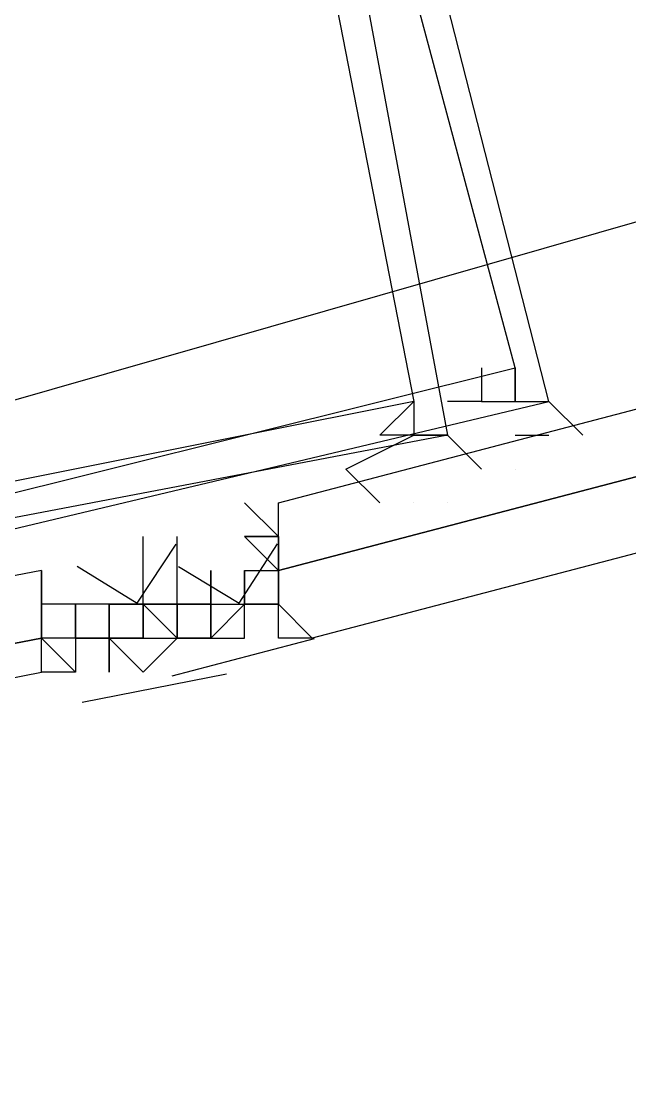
# Model space of a CAD drawing. Header units: feet. Extents: x -84 to 198, y -22 to 181.
# Drawn here: x 84.0053 to 84.2452, y 17.9244 to 18.3411 of the extents above; entities that cross this region are included whole.
import ezdxf

# ---------------------------------------------------------------- set-up
doc = ezdxf.new("R2010")
doc.units = ezdxf.units.FT
doc.layers.add('A-LINEA', color=7, linetype='CONTINUOUS')

msp = doc.modelspace()

# ---------------------------------------------------------------- linework, layer by layer
at = {"layer": 'A-LINEA'}
for p, q in [((83.1192, 17.9387), (93.6963, 20.9676)), ((83.1192, 17.9387), (93.6963, 20.9676)), ((84.0933, 18.1511), (84.0933, 18.1511)), ((84.0933, 18.1511), (84.0933, 18.1511)), ((84.16, 18.1511), (84.16, 18.1511)), ((84.16, 18.1511), (84.16, 18.1511)), ((84.0933, 18.1378), (84.0933, 18.1378)), ((84.0933, 18.1378), (84.1067, 18.1244)), ((84.0933, 18.1378), (84.0933, 18.1378)), ((84.0933, 18.1378), (84.1067, 18.1378)), ((84.0933, 18.1378), (84.0933, 18.1378)), ((84.0933, 18.1378), (84.0933, 18.1378)), ((84.1067, 18.1378), (84.0933, 18.1378)), ((84.0933, 18.1378), (84.0933, 18.1378)), ((84.1067, 18.1378), (84.0933, 18.1378)), ((84.0933, 18.1378), (84.0933, 18.1378)), ((84.0933, 18.1378), (84.1067, 18.1244)), ((84.0933, 18.1378), (84.0933, 18.1378)), ((84.0933, 18.1378), (84.1067, 18.1378)), ((84.0933, 18.1378), (84.0933, 18.1378)), ((84.0933, 18.1378), (84.0933, 18.1378)), ((84.1067, 18.1378), (84.0933, 18.1378)), ((84.0933, 18.1378), (84.0933, 18.1378)), ((84.1067, 18.1378), (84.0933, 18.1378)), ((84.1067, 18.1378), (84.1067, 18.1378)), ((84.1067, 18.1378), (84.1067, 18.1378)), ((84.1067, 18.1378), (84.1067, 18.1378)), ((84.1067, 18.1378), (84.1067, 18.1378)), ((84.1067, 18.1244), (84.1067, 18.1378)), ((84.1067, 18.1244), (84.1067, 18.1378)), ((84.1067, 18.1378), (84.1067, 18.1378)), ((84.1067, 18.1378), (84.1067, 18.1378)), ((84.1067, 18.1378), (84.1067, 18.1378)), ((84.1067, 18.1378), (84.1067, 18.1378)), ((84.1067, 18.1244), (84.1067, 18.1378)), ((84.1067, 18.1244), (84.1067, 18.1378)), ((84.0133, 18.1244), (84.0133, 18.1244)), ((84.0133, 18.1244), (84.0133, 18.1244)), ((84.0133, 18.1244), (84.0133, 18.1244)), ((84.0133, 18.1244), (84.0133, 18.1244)), ((84.0133, 18.1244), (84.0133, 18.1244)), ((84.0133, 18.1244), (84.0133, 18.1244)), ((84.0133, 18.1244), (84.0133, 18.1244)), ((84.0133, 18.1244), (84.0133, 18.1244)), ((84.0133, 18.1244), (84.0133, 18.1244)), ((84.0133, 18.1244), (84.0133, 18.1244)), ((84.0133, 18.1244), (84.0133, 18.1244)), ((84.0133, 18.1244), (84.0133, 18.1244)), ((84.0533, 18.1244), (84.0533, 18.1244)), ((84.0533, 18.1244), (84.0533, 18.1244)), ((84.0533, 18.1244), (84.0533, 18.1244)), ((84.0533, 18.1244), (84.0533, 18.1244)), ((84.0533, 18.1244), (84.0533, 18.1244)), ((84.0533, 18.1244), (84.0533, 18.1244)), ((84.0533, 18.1244), (84.0533, 18.1244)), ((84.0533, 18.1244), (84.0533, 18.1244)), ((84.0533, 18.1244), (84.0533, 18.1244)), ((84.0533, 18.1244), (84.0533, 18.1244)), ((84.0533, 18.1244), (84.0533, 18.1244)), ((84.0533, 18.1244), (84.0533, 18.1244)), ((84.0533, 18.1244), (84.0533, 18.1244)), ((84.0533, 18.1244), (84.0533, 18.1244)), ((84.0533, 18.1244), (84.0533, 18.1244)), ((84.0533, 18.1244), (84.0533, 18.1244)), ((84.0533, 18.1244), (84.0533, 18.1244)), ((84.0533, 18.1244), (84.0533, 18.1244)), ((84.0533, 18.1244), (84.0533, 18.1244)), ((84.0533, 18.1244), (84.0533, 18.1244)), ((84.0533, 18.1244), (84.0533, 18.1244)), ((84.0533, 18.1244), (84.0533, 18.1244)), ((84.0533, 18.1244), (84.0533, 18.1244)), ((84.0533, 18.1244), (84.0533, 18.1244)), ((84.0533, 18.1244), (84.0533, 18.1244)), ((84.0533, 18.1244), (84.0533, 18.1244)), ((84.0533, 18.1244), (84.0533, 18.1244)), ((84.0533, 18.1244), (84.0533, 18.1244)), ((84.0533, 18.1244), (84.0533, 18.1244)), ((84.0533, 18.1244), (84.0533, 18.1244)), ((84.0533, 18.1244), (84.0533, 18.1244)), ((84.0533, 18.1244), (84.0533, 18.1244)), ((84.0533, 18.1244), (84.0533, 18.1244)), ((84.0533, 18.1244), (84.0533, 18.1244)), ((84.0533, 18.1244), (84.0533, 18.1244)), ((84.0533, 18.1244), (84.0533, 18.1244)), ((84.0533, 18.1244), (84.0533, 18.1244)), ((84.0533, 18.1244), (84.0533, 18.1244)), ((84.0533, 18.1244), (84.0533, 18.1244)), ((84.0533, 18.1244), (84.0533, 18.1244)), ((84.0667, 18.1244), (84.0667, 18.1244)), ((84.0667, 18.1244), (84.0667, 18.1244)), ((84.0667, 18.1244), (84.0667, 18.1244)), ((84.0667, 18.1244), (84.0667, 18.1244)), ((84.0667, 18.1244), (84.0667, 18.1244)), ((84.0667, 18.1244), (84.0667, 18.1244)), ((84.0667, 18.1244), (84.0667, 18.1244)), ((84.0667, 18.1244), (84.0667, 18.1244)), ((84.0667, 18.1244), (84.0667, 18.1244)), ((84.0667, 18.1244), (84.0667, 18.1244)), ((84.0667, 18.1244), (84.0667, 18.1244)), ((84.0667, 18.1244), (84.0667, 18.1244)), ((84.0667, 18.1244), (84.0667, 18.1244)), ((84.0667, 18.1244), (84.0667, 18.1244)), ((84.0667, 18.1244), (84.0667, 18.1244)), ((84.0667, 18.1244), (84.0667, 18.1244)), ((84.0667, 18.1244), (84.0667, 18.1244)), ((84.0667, 18.1244), (84.0667, 18.1244)), ((84.0667, 18.1244), (84.0667, 18.1244)), ((84.0667, 18.1244), (84.0667, 18.1244)), ((84.0667, 18.1111), (84.0667, 18.1244)), ((84.0667, 18.1111), (84.0667, 18.1244)), ((84.0667, 18.1244), (84.0667, 18.1244)), ((84.0667, 18.1244), (84.0667, 18.1244)), ((84.0667, 18.1244), (84.0667, 18.1244)), ((84.0667, 18.1244), (84.0667, 18.1244)), ((84.0667, 18.1244), (84.0667, 18.1244)), ((84.0667, 18.1244), (84.0667, 18.1244)), ((84.0667, 18.1244), (84.0667, 18.1244)), ((84.0667, 18.1244), (84.0667, 18.1244)), ((84.0667, 18.1244), (84.0667, 18.1244)), ((84.0667, 18.1244), (84.0667, 18.1244)), ((84.0667, 18.1244), (84.0667, 18.1244)), ((84.0667, 18.1244), (84.0667, 18.1244)), ((84.0667, 18.1244), (84.0667, 18.1244)), ((84.0667, 18.1244), (84.0667, 18.1244)), ((84.0667, 18.1244), (84.0667, 18.1244)), ((84.0667, 18.1244), (84.0667, 18.1244)), ((84.0667, 18.1244), (84.0667, 18.1244)), ((84.0667, 18.1244), (84.0667, 18.1244)), ((84.0667, 18.1244), (84.0667, 18.1244)), ((84.0667, 18.1244), (84.0667, 18.1244)), ((84.0667, 18.1111), (84.0667, 18.1244)), ((84.0667, 18.1111), (84.0667, 18.1244)), ((84.08, 18.1111), (84.08, 18.1244)), ((84.08, 18.1244), (84.08, 18.1111)), ((84.08, 18.1244), (84.08, 18.1244)), ((84.08, 18.1244), (84.08, 18.1244)), ((84.08, 18.1111), (84.08, 18.1244)), ((84.08, 18.1111), (84.08, 18.1244)), ((84.08, 18.1244), (84.08, 18.1244)), ((84.08, 18.1111), (84.08, 18.1244)), ((84.08, 18.1111), (84.08, 18.1244)), ((84.08, 18.1244), (84.08, 18.1111)), ((84.08, 18.1111), (84.08, 18.1244)), ((84.08, 18.1244), (84.08, 18.1111)), ((84.08, 18.1244), (84.08, 18.1244)), ((84.08, 18.1244), (84.08, 18.1244)), ((84.08, 18.1111), (84.08, 18.1244)), ((84.08, 18.1111), (84.08, 18.1244)), ((84.08, 18.1244), (84.08, 18.1244)), ((84.08, 18.1111), (84.08, 18.1244)), ((84.08, 18.1111), (84.08, 18.1244)), ((84.08, 18.1244), (84.08, 18.1111)), ((84.0933, 18.1244), (84.1067, 18.1244)), ((84.0933, 18.1244), (84.0933, 18.1244)), ((84.0933, 18.1244), (84.0933, 18.1244)), ((84.0933, 18.1244), (84.0933, 18.1244)), ((84.0933, 18.1244), (84.0933, 18.1244)), ((84.0933, 18.1244), (84.0933, 18.1244)), ((84.0933, 18.1244), (84.0933, 18.1244)), ((84.0933, 18.1244), (84.0933, 18.1244)), ((84.0933, 18.1244), (84.0933, 18.1244)), ((84.0933, 18.1111), (84.0933, 18.1244)), ((84.0933, 18.1244), (84.0933, 18.1244)), ((84.0933, 18.1244), (84.0933, 18.1244)), ((84.0933, 18.1244), (84.0933, 18.1244)), ((84.0933, 18.1244), (84.0933, 18.1244)), ((84.0933, 18.1244), (84.0933, 18.1244)), ((84.0933, 18.1244), (84.0933, 18.1244)), ((84.0933, 18.1111), (84.0933, 18.1244)), ((84.0933, 18.1244), (84.0933, 18.1244)), ((84.0933, 18.1244), (84.0933, 18.1244)), ((84.0933, 18.1244), (84.0933, 18.1244)), ((84.0933, 18.1244), (84.0933, 18.1244)), ((84.0933, 18.1244), (84.0933, 18.1111)), ((84.0933, 18.1244), (84.0933, 18.1244)), ((84.0933, 18.1244), (84.0933, 18.1244)), ((84.0933, 18.1244), (84.1067, 18.1244)), ((84.0933, 18.1244), (84.0933, 18.1244)), ((84.0933, 18.1244), (84.0933, 18.1244)), ((84.0933, 18.1244), (84.0933, 18.1244)), ((84.0933, 18.1244), (84.0933, 18.1244)), ((84.0933, 18.1244), (84.0933, 18.1244)), ((84.0933, 18.1244), (84.0933, 18.1244)), ((84.0933, 18.1244), (84.0933, 18.1244)), ((84.0933, 18.1244), (84.0933, 18.1244)), ((84.0933, 18.1111), (84.0933, 18.1244)), ((84.0933, 18.1244), (84.0933, 18.1244)), ((84.0933, 18.1244), (84.0933, 18.1244)), ((84.0933, 18.1244), (84.0933, 18.1244)), ((84.0933, 18.1244), (84.0933, 18.1244)), ((84.0933, 18.1244), (84.0933, 18.1244)), ((84.0933, 18.1244), (84.0933, 18.1244)), ((84.0933, 18.1111), (84.0933, 18.1244)), ((84.0933, 18.1244), (84.0933, 18.1244)), ((84.0933, 18.1244), (84.0933, 18.1244)), ((84.0933, 18.1244), (84.0933, 18.1244)), ((84.0933, 18.1244), (84.0933, 18.1244)), ((84.0933, 18.1244), (84.0933, 18.1111)), ((84.0933, 18.1244), (84.0933, 18.1244)), ((84.0933, 18.1244), (84.0933, 18.1244)), ((84.1067, 18.1244), (84.1067, 18.1244)), ((84.1067, 18.1244), (84.1067, 18.1244)), ((84.1067, 18.1244), (84.1067, 18.1244)), ((84.1067, 18.1244), (84.1067, 18.1111)), ((84.1067, 18.1244), (84.1067, 18.1244)), ((84.1067, 18.1244), (84.1067, 18.1244)), ((84.1067, 18.1244), (84.1067, 18.1244)), ((84.1067, 18.1244), (84.1067, 18.1244)), ((84.1067, 18.1244), (84.1067, 18.1244)), ((84.1067, 18.1244), (84.1067, 18.1244)), ((84.1067, 18.1244), (84.1067, 18.1111)), ((84.1067, 18.1244), (84.1067, 18.1244)), ((84.1067, 18.1244), (84.1067, 18.1244)), ((84.1067, 18.1244), (84.1067, 18.1244)), ((84.0133, 18.1111), (84.0133, 18.1111)), ((84.0133, 18.1111), (84.0133, 18.1111)), ((84.0133, 18.1111), (84.0133, 18.1111)), ((84.0133, 18.1111), (84.0133, 18.1111)), ((84.0133, 18.1111), (84.0133, 18.1111)), ((84.0267, 18.1111), (84.0133, 18.1111)), ((84.0133, 18.1111), (84.0133, 18.1111)), ((84.0267, 18.1111), (84.0133, 18.1111)), ((84.0133, 18.1111), (84.0133, 18.1111)), ((84.0133, 18.1111), (84.0133, 18.1111)), ((84.0133, 18.0978), (84.0133, 18.1111)), ((84.0133, 18.1111), (84.0133, 18.1111)), ((84.0133, 18.1111), (84.0133, 18.1111)), ((84.0133, 18.1111), (84.0133, 18.1111)), ((84.0133, 18.1111), (84.0133, 18.1111)), ((84.0133, 18.1111), (84.0133, 18.1111)), ((84.0267, 18.1111), (84.0133, 18.1111)), ((84.0133, 18.1111), (84.0133, 18.1111)), ((84.0267, 18.1111), (84.0133, 18.1111)), ((84.0133, 18.1111), (84.0133, 18.1111)), ((84.0133, 18.1111), (84.0133, 18.1111)), ((84.0133, 18.0978), (84.0133, 18.1111)), ((84.0267, 18.1111), (84.0267, 18.1111)), ((84.0267, 18.1111), (84.0267, 18.1111)), ((84.0267, 18.1111), (84.0267, 18.1111)), ((84.04, 18.1111), (84.0267, 18.1111)), ((84.0267, 18.1111), (84.0267, 18.1111)), ((84.0267, 18.1111), (84.0267, 18.1111)), ((84.0267, 18.1111), (84.0267, 18.1111)), ((84.0267, 18.1111), (84.0267, 18.1111)), ((84.0267, 18.1111), (84.0267, 18.1111)), ((84.0267, 18.1111), (84.0267, 18.1111)), ((84.0267, 18.1111), (84.0267, 18.1111)), ((84.0267, 18.1111), (84.0267, 18.1111)), ((84.0267, 18.1111), (84.0267, 18.1111)), ((84.0267, 18.0978), (84.0267, 18.1111)), ((84.0267, 18.0978), (84.0267, 18.1111)), ((84.0267, 18.1111), (84.0267, 18.1111)), ((84.0267, 18.1111), (84.0267, 18.1111)), ((84.0267, 18.1111), (84.0267, 18.0978)), ((84.0267, 18.1111), (84.0267, 18.1111)), ((84.0267, 18.1111), (84.0267, 18.1111)), ((84.0267, 18.1111), (84.0267, 18.1111)), ((84.0267, 18.1111), (84.0267, 18.1111)), ((84.04, 18.1111), (84.0267, 18.1111)), ((84.0267, 18.1111), (84.0267, 18.1111)), ((84.0267, 18.1111), (84.0267, 18.1111)), ((84.0267, 18.1111), (84.0267, 18.1111)), ((84.0267, 18.1111), (84.0267, 18.1111)), ((84.0267, 18.1111), (84.0267, 18.1111)), ((84.0267, 18.1111), (84.0267, 18.1111)), ((84.0267, 18.1111), (84.0267, 18.1111)), ((84.0267, 18.1111), (84.0267, 18.1111)), ((84.0267, 18.1111), (84.0267, 18.1111)), ((84.0267, 18.0978), (84.0267, 18.1111)), ((84.0267, 18.0978), (84.0267, 18.1111)), ((84.0267, 18.1111), (84.0267, 18.1111)), ((84.0267, 18.1111), (84.0267, 18.1111)), ((84.0267, 18.1111), (84.0267, 18.0978)), ((84.0267, 18.1111), (84.0267, 18.1111)), ((84.04, 18.1111), (84.04, 18.1111)), ((84.0533, 18.1111), (84.04, 18.1111)), ((84.04, 18.1111), (84.04, 18.1111)), ((84.04, 18.1111), (84.04, 18.1111)), ((84.04, 18.0978), (84.04, 18.1111)), ((84.04, 18.1111), (84.04, 18.1111)), ((84.04, 18.1111), (84.04, 18.1111)), ((84.04, 18.1111), (84.04, 18.1111)), ((84.04, 18.1111), (84.04, 18.0978)), ((84.04, 18.1111), (84.04, 18.1111)), ((84.04, 18.1111), (84.04, 18.1111)), ((84.04, 18.1111), (84.04, 18.1111)), ((84.04, 18.1111), (84.0533, 18.1111)), ((84.04, 18.1111), (84.04, 18.1111)), ((84.04, 18.1111), (84.0533, 18.1111)), ((84.04, 18.1111), (84.04, 18.1111)), ((84.0533, 18.1111), (84.04, 18.1111)), ((84.04, 18.1111), (84.04, 18.1111)), ((84.04, 18.1111), (84.04, 18.1111)), ((84.04, 18.0978), (84.04, 18.1111)), ((84.04, 18.1111), (84.04, 18.1111)), ((84.04, 18.1111), (84.04, 18.1111)), ((84.04, 18.1111), (84.04, 18.1111)), ((84.04, 18.1111), (84.04, 18.0978)), ((84.04, 18.1111), (84.04, 18.1111)), ((84.04, 18.1111), (84.04, 18.1111)), ((84.04, 18.1111), (84.04, 18.1111)), ((84.04, 18.1111), (84.0533, 18.1111)), ((84.04, 18.1111), (84.04, 18.1111)), ((84.04, 18.1111), (84.0533, 18.1111)), ((84.0533, 18.1111), (84.0533, 18.1111)), ((84.0533, 18.1111), (84.0533, 18.1111)), ((84.0533, 18.1111), (84.0533, 18.1111)), ((84.0533, 18.1111), (84.0533, 18.1111)), ((84.0533, 18.1111), (84.0533, 18.1111)), ((84.0533, 18.1111), (84.0533, 18.0978)), ((84.0533, 18.1111), (84.0533, 18.1111)), ((84.0533, 18.1111), (84.0533, 18.1111)), ((84.0533, 18.1111), (84.0533, 18.1111)), ((84.0533, 18.1111), (84.0533, 18.1111)), ((84.0533, 18.1111), (84.0533, 18.1111)), ((84.0533, 18.1111), (84.0533, 18.1111)), ((84.0533, 18.1111), (84.0533, 18.1111)), ((84.0533, 18.1111), (84.0533, 18.1111)), ((84.0533, 18.1111), (84.0533, 18.1111)), ((84.0533, 18.1111), (84.0533, 18.1111)), ((84.0533, 18.1111), (84.0533, 18.1111)), ((84.0533, 18.1111), (84.0533, 18.1111)), ((84.0533, 18.1111), (84.0533, 18.1111)), ((84.0533, 18.1111), (84.0533, 18.1111)), ((84.0533, 18.1111), (84.0533, 18.1111)), ((84.0533, 18.1111), (84.0533, 18.1111)), ((84.0533, 18.1111), (84.0533, 18.1111)), ((84.0533, 18.1111), (84.0533, 18.1111)), ((84.0533, 18.1111), (84.0533, 18.1111)), ((84.0533, 18.1111), (84.0667, 18.1111)), ((84.0533, 18.1111), (84.0533, 18.1111)), ((84.0533, 18.1111), (84.0533, 18.1111)), ((84.0533, 18.1111), (84.0533, 18.1111)), ((84.0533, 18.1111), (84.0533, 18.1111)), ((84.0533, 18.1111), (84.0533, 18.1111)), ((84.0533, 18.1111), (84.0533, 18.1111)), ((84.0533, 18.1111), (84.0533, 18.1111)), ((84.0533, 18.0978), (84.0533, 18.1111)), ((84.0533, 18.0978), (84.0533, 18.1111)), ((84.0533, 18.1111), (84.0533, 18.1111)), ((84.0533, 18.1111), (84.0533, 18.1111)), ((84.0667, 18.1111), (84.0533, 18.1111)), ((84.0667, 18.1111), (84.0533, 18.1111)), ((84.0667, 18.1111), (84.0533, 18.1111)), ((84.0533, 18.1111), (84.0533, 18.1111)), ((84.0533, 18.1111), (84.0533, 18.1111)), ((84.0533, 18.1111), (84.0533, 18.1111)), ((84.0533, 18.1111), (84.0533, 18.1111)), ((84.0533, 18.1111), (84.0533, 18.1111)), ((84.0533, 18.1111), (84.0533, 18.0978)), ((84.0533, 18.1111), (84.0533, 18.1111)), ((84.0533, 18.1111), (84.0533, 18.1111)), ((84.0533, 18.1111), (84.0533, 18.1111)), ((84.0533, 18.1111), (84.0533, 18.1111)), ((84.0533, 18.1111), (84.0533, 18.1111)), ((84.0533, 18.1111), (84.0533, 18.1111)), ((84.0533, 18.1111), (84.0533, 18.1111)), ((84.0533, 18.1111), (84.0533, 18.1111)), ((84.0533, 18.1111), (84.0533, 18.1111)), ((84.0533, 18.1111), (84.0533, 18.1111)), ((84.0533, 18.1111), (84.0533, 18.1111)), ((84.0533, 18.1111), (84.0533, 18.1111)), ((84.0533, 18.1111), (84.0533, 18.1111)), ((84.0533, 18.1111), (84.0533, 18.1111)), ((84.0533, 18.1111), (84.0533, 18.1111)), ((84.0533, 18.1111), (84.0533, 18.1111)), ((84.0533, 18.1111), (84.0533, 18.1111)), ((84.0533, 18.1111), (84.0533, 18.1111)), ((84.0533, 18.1111), (84.0533, 18.1111)), ((84.0533, 18.1111), (84.0667, 18.1111)), ((84.0533, 18.1111), (84.0533, 18.1111)), ((84.0533, 18.1111), (84.0533, 18.1111)), ((84.0533, 18.1111), (84.0533, 18.1111)), ((84.0533, 18.1111), (84.0533, 18.1111)), ((84.0533, 18.1111), (84.0533, 18.1111)), ((84.0533, 18.1111), (84.0533, 18.1111)), ((84.0533, 18.1111), (84.0533, 18.1111)), ((84.0533, 18.0978), (84.0533, 18.1111)), ((84.0533, 18.0978), (84.0533, 18.1111)), ((84.0533, 18.1111), (84.0533, 18.1111)), ((84.0533, 18.1111), (84.0533, 18.1111)), ((84.0667, 18.1111), (84.0533, 18.1111)), ((84.0667, 18.1111), (84.0533, 18.1111)), ((84.0667, 18.1111), (84.0533, 18.1111)), ((84.0667, 18.1111), (84.0667, 18.1111)), ((84.0667, 18.1111), (84.0667, 18.1111)), ((84.0667, 18.1111), (84.0667, 18.1111)), ((84.0667, 18.1111), (84.0667, 18.1111)), ((84.0667, 18.1111), (84.0667, 18.1111)), ((84.0667, 18.1111), (84.0667, 18.1111)), ((84.0667, 18.1111), (84.0667, 18.1111)), ((84.0667, 18.1111), (84.0667, 18.1111)), ((84.0667, 18.1111), (84.0667, 18.1111)), ((84.0667, 18.1111), (84.0667, 18.1111)), ((84.0667, 18.1111), (84.0667, 18.1111)), ((84.0667, 18.1111), (84.0667, 18.1111)), ((84.0667, 18.1111), (84.0667, 18.1111)), ((84.0667, 18.1111), (84.0667, 18.1111)), ((84.0667, 18.1111), (84.0667, 18.1111)), ((84.0667, 18.1111), (84.0667, 18.1111)), ((84.0667, 18.1111), (84.0667, 18.0978)), ((84.0667, 18.1111), (84.0667, 18.1111)), ((84.0667, 18.1111), (84.0667, 18.0978)), ((84.0667, 18.1111), (84.0667, 18.1111)), ((84.0667, 18.1111), (84.0667, 18.1111)), ((84.0667, 18.1111), (84.0667, 18.1111)), ((84.0667, 18.1111), (84.0667, 18.1111)), ((84.0667, 18.1111), (84.0667, 18.1111)), ((84.0667, 18.1111), (84.0667, 18.1111)), ((84.0667, 18.1111), (84.0667, 18.1111)), ((84.0667, 18.1111), (84.0667, 18.1111)), ((84.0667, 18.1111), (84.0667, 18.1111)), ((84.0667, 18.1111), (84.0667, 18.1111)), ((84.0667, 18.1111), (84.0667, 18.1111)), ((84.0667, 18.1111), (84.0667, 18.1111)), ((84.0667, 18.1111), (84.0667, 18.1111)), ((84.0667, 18.1111), (84.0667, 18.1111)), ((84.0667, 18.1111), (84.0667, 18.1111)), ((84.0667, 18.1111), (84.0667, 18.1111)), ((84.0667, 18.1111), (84.08, 18.1111)), ((84.0667, 18.1111), (84.0667, 18.1111)), ((84.0667, 18.1111), (84.0667, 18.1111)), ((84.0667, 18.1111), (84.0667, 18.1111)), ((84.0667, 18.1111), (84.0667, 18.1111)), ((84.0667, 18.1111), (84.08, 18.1111)), ((84.0667, 18.1111), (84.0667, 18.1111)), ((84.0667, 18.1111), (84.0667, 18.1111)), ((84.0667, 18.1111), (84.0667, 18.1111)), ((84.0667, 18.1111), (84.0667, 18.1111)), ((84.0667, 18.1111), (84.0667, 18.1111)), ((84.0667, 18.1111), (84.0667, 18.1111)), ((84.0667, 18.1111), (84.0667, 18.1111)), ((84.0667, 18.1111), (84.0667, 18.1111)), ((84.0667, 18.1111), (84.0667, 18.1111)), ((84.0667, 18.1111), (84.0667, 18.0978)), ((84.0667, 18.1111), (84.0667, 18.1111)), ((84.0667, 18.1111), (84.0667, 18.1111)), ((84.0667, 18.1111), (84.0667, 18.1111)), ((84.0667, 18.1111), (84.0667, 18.1111)), ((84.0667, 18.1111), (84.0667, 18.1111)), ((84.0667, 18.1111), (84.0667, 18.1111)), ((84.0667, 18.1111), (84.0667, 18.1111)), ((84.0667, 18.1111), (84.0667, 18.1111)), ((84.0667, 18.1111), (84.0667, 18.1111)), ((84.0667, 18.1111), (84.0667, 18.1111)), ((84.0667, 18.1111), (84.0667, 18.1111)), ((84.0667, 18.1111), (84.0667, 18.1111)), ((84.0667, 18.1111), (84.0667, 18.1111)), ((84.0667, 18.1111), (84.0667, 18.1111)), ((84.0667, 18.1111), (84.0667, 18.1111)), ((84.0667, 18.1111), (84.0667, 18.1111)), ((84.0667, 18.1111), (84.0667, 18.0978)), ((84.0667, 18.1111), (84.0667, 18.1111)), ((84.0667, 18.1111), (84.0667, 18.0978)), ((84.0667, 18.1111), (84.0667, 18.1111)), ((84.0667, 18.1111), (84.0667, 18.1111)), ((84.0667, 18.1111), (84.0667, 18.1111)), ((84.0667, 18.1111), (84.0667, 18.1111)), ((84.0667, 18.1111), (84.0667, 18.1111)), ((84.0667, 18.1111), (84.0667, 18.1111)), ((84.0667, 18.1111), (84.0667, 18.1111)), ((84.0667, 18.1111), (84.0667, 18.1111)), ((84.0667, 18.1111), (84.0667, 18.1111)), ((84.0667, 18.1111), (84.0667, 18.1111)), ((84.0667, 18.1111), (84.0667, 18.1111)), ((84.0667, 18.1111), (84.0667, 18.1111)), ((84.0667, 18.1111), (84.0667, 18.1111)), ((84.0667, 18.1111), (84.0667, 18.1111)), ((84.0667, 18.1111), (84.0667, 18.1111)), ((84.0667, 18.1111), (84.0667, 18.1111)), ((84.0667, 18.1111), (84.08, 18.1111)), ((84.0667, 18.1111), (84.0667, 18.1111)), ((84.0667, 18.1111), (84.0667, 18.1111)), ((84.0667, 18.1111), (84.0667, 18.1111)), ((84.0667, 18.1111), (84.0667, 18.1111)), ((84.0667, 18.1111), (84.08, 18.1111)), ((84.0667, 18.1111), (84.0667, 18.1111)), ((84.0667, 18.1111), (84.0667, 18.1111)), ((84.0667, 18.1111), (84.0667, 18.1111)), ((84.0667, 18.1111), (84.0667, 18.1111)), ((84.0667, 18.1111), (84.0667, 18.1111)), ((84.0667, 18.1111), (84.0667, 18.1111)), ((84.0667, 18.1111), (84.0667, 18.1111)), ((84.0667, 18.1111), (84.0667, 18.1111)), ((84.0667, 18.1111), (84.0667, 18.1111)), ((84.0667, 18.1111), (84.0667, 18.0978)), ((84.08, 18.1111), (84.08, 18.1111)), ((84.08, 18.1111), (84.0933, 18.1111)), ((84.08, 18.1111), (84.08, 18.0978)), ((84.08, 18.1111), (84.08, 18.1111)), ((84.08, 18.1111), (84.08, 18.1111)), ((84.08, 18.1111), (84.08, 18.1111)), ((84.08, 18.1111), (84.08, 18.1111)), ((84.08, 18.1111), (84.08, 18.1111)), ((84.08, 18.1111), (84.0933, 18.1111)), ((84.08, 18.0978), (84.08, 18.1111)), ((84.08, 18.1111), (84.08, 18.1111)), ((84.08, 18.0978), (84.08, 18.1111)), ((84.08, 18.1111), (84.0933, 18.1111)), ((84.08, 18.1111), (84.08, 18.1111)), ((84.08, 18.1111), (84.08, 18.1111)), ((84.08, 18.1111), (84.08, 18.1111)), ((84.08, 18.1111), (84.08, 18.1111)), ((84.08, 18.1111), (84.08, 18.1111)), ((84.08, 18.1111), (84.08, 18.1111)), ((84.08, 18.1111), (84.08, 18.1111)), ((84.08, 18.1111), (84.08, 18.1111)), ((84.08, 18.1111), (84.08, 18.1111)), ((84.08, 18.1111), (84.08, 18.1111)), ((84.08, 18.1111), (84.0933, 18.1111)), ((84.08, 18.1111), (84.08, 18.0978)), ((84.08, 18.1111), (84.08, 18.1111)), ((84.08, 18.1111), (84.08, 18.1111)), ((84.08, 18.1111), (84.08, 18.1111)), ((84.08, 18.1111), (84.08, 18.1111)), ((84.08, 18.1111), (84.08, 18.1111)), ((84.08, 18.1111), (84.0933, 18.1111)), ((84.08, 18.0978), (84.08, 18.1111)), ((84.08, 18.1111), (84.08, 18.1111)), ((84.08, 18.0978), (84.08, 18.1111)), ((84.08, 18.1111), (84.0933, 18.1111)), ((84.08, 18.1111), (84.08, 18.1111)), ((84.08, 18.1111), (84.08, 18.1111)), ((84.08, 18.1111), (84.08, 18.1111)), ((84.08, 18.1111), (84.08, 18.1111)), ((84.08, 18.1111), (84.08, 18.1111)), ((84.08, 18.1111), (84.08, 18.1111)), ((84.08, 18.1111), (84.08, 18.1111)), ((84.08, 18.1111), (84.08, 18.1111)), ((84.08, 18.1111), (84.08, 18.1111)), ((84.0933, 18.1111), (84.0933, 18.1111)), ((84.0933, 18.1111), (84.1067, 18.1111)), ((84.0933, 18.1111), (84.0933, 18.1111)), ((84.0933, 18.1111), (84.0933, 18.1111)), ((84.0933, 18.1111), (84.0933, 18.1111)), ((84.0933, 18.1111), (84.0933, 18.1111)), ((84.0933, 18.1111), (84.0933, 18.1111)), ((84.0933, 18.1111), (84.0933, 18.1111)), ((84.0933, 18.0978), (84.0933, 18.1111)), ((84.0933, 18.1111), (84.0933, 18.1111)), ((84.0933, 18.1111), (84.0933, 18.1111)), ((84.0933, 18.1111), (84.0933, 18.1111)), ((84.0933, 18.1111), (84.0933, 18.1111)), ((84.0933, 18.1111), (84.0933, 18.1111)), ((84.0933, 18.1111), (84.0933, 18.1111)), ((84.0933, 18.1111), (84.0933, 18.1111)), ((84.0933, 18.1111), (84.0933, 18.1111)), ((84.0933, 18.1111), (84.0933, 18.1111)), ((84.0933, 18.1111), (84.0933, 18.1111)), ((84.0933, 18.1111), (84.0933, 18.1111)), ((84.0933, 18.1111), (84.0933, 18.1111)), ((84.0933, 18.1111), (84.0933, 18.1111)), ((84.0933, 18.1111), (84.0933, 18.1111)), ((84.0933, 18.1111), (84.0933, 18.1111)), ((84.0933, 18.1111), (84.0933, 18.1111)), ((84.0933, 18.1111), (84.1067, 18.1111)), ((84.0933, 18.1111), (84.0933, 18.1111)), ((84.0933, 18.1111), (84.0933, 18.1111)), ((84.0933, 18.1111), (84.0933, 18.1111)), ((84.0933, 18.1111), (84.0933, 18.1111)), ((84.0933, 18.1111), (84.0933, 18.1111)), ((84.0933, 18.1111), (84.0933, 18.1111)), ((84.0933, 18.0978), (84.0933, 18.1111)), ((84.0933, 18.1111), (84.0933, 18.1111)), ((84.0933, 18.1111), (84.0933, 18.1111)), ((84.0933, 18.1111), (84.0933, 18.1111)), ((84.0933, 18.1111), (84.0933, 18.1111)), ((84.0933, 18.1111), (84.0933, 18.1111)), ((84.0933, 18.1111), (84.0933, 18.1111)), ((84.0933, 18.1111), (84.0933, 18.1111)), ((84.0933, 18.1111), (84.0933, 18.1111)), ((84.0933, 18.1111), (84.0933, 18.1111)), ((84.0933, 18.1111), (84.0933, 18.1111)), ((84.0933, 18.1111), (84.0933, 18.1111)), ((84.0933, 18.1111), (84.0933, 18.1111)), ((84.0933, 18.1111), (84.0933, 18.1111)), ((84.0933, 18.1111), (84.0933, 18.1111)), ((84.0933, 18.1111), (84.0933, 18.1111)), ((84.1067, 18.1111), (84.1067, 18.1111)), ((84.1067, 18.1111), (84.1067, 18.1111)), ((84.1067, 18.1111), (84.1067, 18.1111)), ((84.1067, 18.1111), (84.1067, 18.1111)), ((84.1067, 18.1111), (84.1067, 18.1111)), ((84.1067, 18.1111), (84.1067, 18.1111)), ((84.1067, 18.1111), (84.1067, 18.1111)), ((84.1067, 18.1111), (84.1067, 18.1111)), ((84.1067, 18.1111), (84.1067, 18.1111)), ((84.1067, 18.1111), (84.1067, 18.1111)), ((84.1067, 18.1111), (84.1067, 18.1111)), ((84.1067, 18.1111), (84.1067, 18.1111)), ((84.1067, 18.1111), (84.1067, 18.1111)), ((84.1067, 18.1111), (84.1067, 18.1111)), ((84.1067, 18.1111), (84.1067, 18.1111)), ((84.1067, 18.0978), (84.1067, 18.1111)), ((84.1067, 18.1111), (84.1067, 18.1111)), ((84.1067, 18.0978), (84.1067, 18.1111)), ((84.1067, 18.1111), (84.1067, 18.1111)), ((84.1067, 18.0978), (84.1067, 18.1111)), ((84.1067, 18.1111), (84.1067, 18.1111)), ((84.1067, 18.1111), (84.1067, 18.1111)), ((84.1067, 18.1111), (84.1067, 18.1111)), ((84.1067, 18.1111), (84.1067, 18.1111)), ((84.1067, 18.1111), (84.1067, 18.1111)), ((84.1067, 18.1111), (84.1067, 18.1111)), ((84.1067, 18.1111), (84.1067, 18.1111)), ((84.1067, 18.1111), (84.1067, 18.1111)), ((84.1067, 18.1111), (84.1067, 18.1111)), ((84.1067, 18.1111), (84.1067, 18.1111)), ((84.1067, 18.1111), (84.1067, 18.1111)), ((84.1067, 18.1111), (84.1067, 18.1111)), ((84.1067, 18.1111), (84.1067, 18.1111)), ((84.1067, 18.1111), (84.1067, 18.1111)), ((84.1067, 18.1111), (84.1067, 18.1111)), ((84.1067, 18.1111), (84.1067, 18.1111)), ((84.1067, 18.0978), (84.1067, 18.1111)), ((84.1067, 18.1111), (84.1067, 18.1111)), ((84.1067, 18.0978), (84.1067, 18.1111)), ((84.1067, 18.1111), (84.1067, 18.1111)), ((84.1067, 18.0978), (84.1067, 18.1111)), ((84.1067, 18.1111), (84.1067, 18.1111)), ((84.0133, 18.0978), (84.0133, 18.0978)), ((84.0133, 18.0978), (84.0133, 18.0978)), ((84.0133, 18.0978), (84.0133, 18.0978)), ((84.0133, 18.0978), (84.0133, 18.0978)), ((84.0133, 18.0978), (84.0133, 18.0978)), ((84.0267, 18.0978), (84.0133, 18.0978)), ((84.0133, 18.0978), (84.0133, 18.0978)), ((84.0133, 18.0978), (84.0133, 18.0978)), ((84.0133, 18.0978), (84.0133, 18.0978)), ((84.0133, 18.0978), (84.0133, 18.0978)), ((84.0133, 18.0978), (84.0133, 18.0978)), ((84.0133, 18.0978), (84.0133, 18.0978)), ((84.0267, 18.0978), (84.0133, 18.0978)), ((84.0133, 18.0978), (84.0133, 18.0978)), ((84.0267, 18.0978), (84.0267, 18.0978)), ((84.0267, 18.0978), (84.0267, 18.0978)), ((84.0267, 18.0978), (84.0267, 18.0978)), ((84.0267, 18.0978), (84.0267, 18.0978)), ((84.0267, 18.0978), (84.0267, 18.0844)), ((84.0267, 18.0978), (84.0267, 18.0978)), ((84.0267, 18.0978), (84.0267, 18.0978)), ((84.0267, 18.0978), (84.0267, 18.0978)), ((84.0267, 18.0978), (84.0267, 18.0978)), ((84.0267, 18.0978), (84.0267, 18.0978)), ((84.0267, 18.0978), (84.0267, 18.0978)), ((84.0267, 18.0978), (84.0267, 18.0978)), ((84.04, 18.0978), (84.0267, 18.0978)), ((84.0267, 18.0978), (84.0267, 18.0978)), ((84.0267, 18.0978), (84.0267, 18.0978)), ((84.0267, 18.0978), (84.04, 18.0978)), ((84.0267, 18.0978), (84.0267, 18.0978)), ((84.0267, 18.0978), (84.0267, 18.0978)), ((84.0267, 18.0978), (84.0267, 18.0978)), ((84.0267, 18.0978), (84.0267, 18.0978)), ((84.0267, 18.0978), (84.0267, 18.0978)), ((84.0267, 18.0978), (84.0267, 18.0978)), ((84.0267, 18.0978), (84.0267, 18.0978)), ((84.0267, 18.0978), (84.0267, 18.0978)), ((84.0267, 18.0978), (84.0267, 18.0978)), ((84.0267, 18.0978), (84.0267, 18.0978)), ((84.0267, 18.0978), (84.0267, 18.0978)), ((84.0267, 18.0978), (84.0267, 18.0978)), ((84.0267, 18.0978), (84.0267, 18.0978)), ((84.0267, 18.0978), (84.0267, 18.0844)), ((84.0267, 18.0978), (84.0267, 18.0978)), ((84.0267, 18.0978), (84.0267, 18.0978)), ((84.0267, 18.0978), (84.0267, 18.0978)), ((84.0267, 18.0978), (84.0267, 18.0978)), ((84.0267, 18.0978), (84.0267, 18.0978)), ((84.0267, 18.0978), (84.0267, 18.0978)), ((84.0267, 18.0978), (84.0267, 18.0978)), ((84.04, 18.0978), (84.0267, 18.0978)), ((84.0267, 18.0978), (84.0267, 18.0978)), ((84.0267, 18.0978), (84.0267, 18.0978)), ((84.0267, 18.0978), (84.04, 18.0978)), ((84.0267, 18.0978), (84.0267, 18.0978)), ((84.0267, 18.0978), (84.0267, 18.0978)), ((84.0267, 18.0978), (84.0267, 18.0978)), ((84.0267, 18.0978), (84.0267, 18.0978)), ((84.0267, 18.0978), (84.0267, 18.0978)), ((84.0267, 18.0978), (84.0267, 18.0978)), ((84.0267, 18.0978), (84.0267, 18.0978)), ((84.0267, 18.0978), (84.0267, 18.0978)), ((84.0267, 18.0978), (84.0267, 18.0978)), ((84.04, 18.0978), (84.04, 18.0978)), ((84.04, 18.0978), (84.04, 18.0978)), ((84.04, 18.0978), (84.04, 18.0978)), ((84.04, 18.0978), (84.04, 18.0978)), ((84.0533, 18.0978), (84.04, 18.0978)), ((84.04, 18.0978), (84.04, 18.0978)), ((84.04, 18.0978), (84.04, 18.0978)), ((84.04, 18.0978), (84.04, 18.0978)), ((84.04, 18.0978), (84.04, 18.0978)), ((84.04, 18.0978), (84.04, 18.0978)), ((84.04, 18.0844), (84.04, 18.0978)), ((84.0533, 18.0978), (84.04, 18.0978)), ((84.04, 18.0978), (84.04, 18.0978)), ((84.04, 18.0978), (84.04, 18.0978)), ((84.04, 18.0978), (84.04, 18.0978)), ((84.04, 18.0978), (84.04, 18.0978)), ((84.04, 18.0978), (84.04, 18.0978)), ((84.04, 18.0978), (84.04, 18.0978)), ((84.04, 18.0978), (84.04, 18.0978)), ((84.04, 18.0978), (84.04, 18.0978)), ((84.04, 18.0978), (84.04, 18.0844)), ((84.0533, 18.0978), (84.04, 18.0978)), ((84.04, 18.0978), (84.0533, 18.0978)), ((84.04, 18.0978), (84.04, 18.0978)), ((84.04, 18.0978), (84.04, 18.0978)), ((84.04, 18.0978), (84.04, 18.0978)), ((84.04, 18.0978), (84.04, 18.0978)), ((84.04, 18.0978), (84.04, 18.0978)), ((84.04, 18.0978), (84.04, 18.0978)), ((84.04, 18.0978), (84.04, 18.0978)), ((84.04, 18.0978), (84.04, 18.0978)), ((84.04, 18.0978), (84.04, 18.0978)), ((84.04, 18.0978), (84.04, 18.0978)), ((84.04, 18.0978), (84.04, 18.0978)), ((84.04, 18.0978), (84.04, 18.0978)), ((84.04, 18.0978), (84.04, 18.0978)), ((84.0533, 18.0978), (84.04, 18.0978)), ((84.04, 18.0978), (84.04, 18.0978)), ((84.04, 18.0978), (84.04, 18.0978)), ((84.04, 18.0978), (84.04, 18.0978)), ((84.04, 18.0978), (84.04, 18.0978)), ((84.04, 18.0978), (84.04, 18.0978)), ((84.04, 18.0844), (84.04, 18.0978)), ((84.0533, 18.0978), (84.04, 18.0978)), ((84.04, 18.0978), (84.04, 18.0978)), ((84.04, 18.0978), (84.04, 18.0978)), ((84.04, 18.0978), (84.04, 18.0978)), ((84.04, 18.0978), (84.04, 18.0978)), ((84.04, 18.0978), (84.04, 18.0978)), ((84.04, 18.0978), (84.04, 18.0978)), ((84.04, 18.0978), (84.04, 18.0978)), ((84.04, 18.0978), (84.04, 18.0978)), ((84.04, 18.0978), (84.04, 18.0844)), ((84.0533, 18.0978), (84.04, 18.0978)), ((84.04, 18.0978), (84.0533, 18.0978)), ((84.04, 18.0978), (84.04, 18.0978)), ((84.04, 18.0978), (84.04, 18.0978)), ((84.04, 18.0978), (84.04, 18.0978)), ((84.04, 18.0978), (84.04, 18.0978)), ((84.04, 18.0978), (84.04, 18.0978)), ((84.04, 18.0978), (84.04, 18.0978)), ((84.04, 18.0978), (84.04, 18.0978)), ((84.04, 18.0978), (84.04, 18.0978)), ((84.04, 18.0978), (84.04, 18.0978)), ((84.0533, 18.0978), (84.0533, 18.0978)), ((84.0533, 18.0978), (84.0533, 18.0978)), ((84.0533, 18.0978), (84.0533, 18.0978)), ((84.0533, 18.0978), (84.0533, 18.0978)), ((84.0533, 18.0978), (84.0533, 18.0978)), ((84.0533, 18.0978), (84.0533, 18.0978)), ((84.0533, 18.0978), (84.0533, 18.0978)), ((84.0533, 18.0978), (84.0533, 18.0978)), ((84.0533, 18.0978), (84.0533, 18.0978)), ((84.0533, 18.0978), (84.0533, 18.0978)), ((84.0533, 18.0978), (84.0667, 18.0978)), ((84.0533, 18.0978), (84.0533, 18.0978)), ((84.0533, 18.0978), (84.0667, 18.0978)), ((84.0533, 18.0978), (84.0533, 18.0978)), ((84.0533, 18.0978), (84.0533, 18.0978)), ((84.0533, 18.0978), (84.0533, 18.0978)), ((84.0533, 18.0978), (84.0533, 18.0978)), ((84.0533, 18.0978), (84.0533, 18.0978)), ((84.0533, 18.0978), (84.0533, 18.0978)), ((84.0533, 18.0978), (84.0533, 18.0978)), ((84.0533, 18.0978), (84.0533, 18.0978)), ((84.0533, 18.0978), (84.0533, 18.0978)), ((84.0533, 18.0978), (84.0533, 18.0978)), ((84.0533, 18.0978), (84.0533, 18.0978)), ((84.0533, 18.0978), (84.0533, 18.0978)), ((84.0533, 18.0978), (84.0533, 18.0978)), ((84.0533, 18.0978), (84.0667, 18.0978)), ((84.0533, 18.0978), (84.0667, 18.0978)), ((84.0533, 18.0978), (84.0667, 18.0978)), ((84.0533, 18.0844), (84.0667, 18.0978)), ((84.0533, 18.0978), (84.0533, 18.0978)), ((84.0533, 18.0978), (84.0533, 18.0978)), ((84.0533, 18.0978), (84.0533, 18.0978)), ((84.0533, 18.0978), (84.0533, 18.0978)), ((84.0533, 18.0978), (84.0533, 18.0978)), ((84.0533, 18.0978), (84.0533, 18.0978)), ((84.0533, 18.0978), (84.0533, 18.0978)), ((84.0533, 18.0978), (84.0533, 18.0978)), ((84.0533, 18.0978), (84.0533, 18.0978)), ((84.0533, 18.0978), (84.0533, 18.0978)), ((84.0533, 18.0978), (84.0667, 18.0978)), ((84.0533, 18.0978), (84.0533, 18.0978)), ((84.0533, 18.0978), (84.0667, 18.0978)), ((84.0533, 18.0978), (84.0533, 18.0978)), ((84.0533, 18.0978), (84.0533, 18.0978)), ((84.0533, 18.0978), (84.0533, 18.0978)), ((84.0533, 18.0978), (84.0533, 18.0978)), ((84.0533, 18.0978), (84.0533, 18.0978)), ((84.0533, 18.0978), (84.0533, 18.0978)), ((84.0533, 18.0978), (84.0533, 18.0978)), ((84.0533, 18.0978), (84.0533, 18.0978)), ((84.0533, 18.0978), (84.0533, 18.0978)), ((84.0533, 18.0978), (84.0533, 18.0978)), ((84.0533, 18.0978), (84.0533, 18.0978)), ((84.0533, 18.0978), (84.0533, 18.0978)), ((84.0533, 18.0978), (84.0533, 18.0978)), ((84.0533, 18.0978), (84.0667, 18.0978)), ((84.0533, 18.0978), (84.0667, 18.0978)), ((84.0533, 18.0978), (84.0667, 18.0978)), ((84.0533, 18.0844), (84.0667, 18.0978)), ((84.1207, 18.0975), (84.0646, 18.0828)), ((84.1207, 18.0975), (84.0646, 18.0828)), ((84.0667, 18.0978), (84.0667, 18.0978)), ((84.0667, 18.0978), (84.0667, 18.0978)), ((84.0667, 18.0978), (84.0667, 18.0978)), ((84.0667, 18.0978), (84.0667, 18.0978)), ((84.0667, 18.0978), (84.0667, 18.0978)), ((84.0667, 18.0978), (84.0667, 18.0978)), ((84.0667, 18.0978), (84.0667, 18.0978)), ((84.0667, 18.0978), (84.0667, 18.0978)), ((84.0667, 18.0978), (84.0667, 18.0978)), ((84.0667, 18.0978), (84.0667, 18.0978)), ((84.0667, 18.0978), (84.0667, 18.0978)), ((84.0667, 18.0978), (84.0667, 18.0978)), ((84.0667, 18.0978), (84.0667, 18.0978)), ((84.0667, 18.0978), (84.0667, 18.0978)), ((84.08, 18.0978), (84.0667, 18.0978)), ((84.0667, 18.0978), (84.08, 18.0978)), ((84.0667, 18.0978), (84.0667, 18.0978)), ((84.0667, 18.0978), (84.0667, 18.0978)), ((84.0667, 18.0978), (84.0667, 18.0978)), ((84.0667, 18.0978), (84.0667, 18.0978)), ((84.0667, 18.0978), (84.0667, 18.0978)), ((84.0667, 18.0978), (84.0667, 18.0978)), ((84.0667, 18.0978), (84.0667, 18.0978)), ((84.0667, 18.0978), (84.0667, 18.0978)), ((84.0667, 18.0978), (84.0667, 18.0978)), ((84.0667, 18.0978), (84.0667, 18.0978)), ((84.0667, 18.0978), (84.0667, 18.0978)), ((84.0667, 18.0978), (84.0667, 18.0978)), ((84.0667, 18.0978), (84.0667, 18.0978)), ((84.0667, 18.0978), (84.0667, 18.0978)), ((84.0667, 18.0978), (84.0667, 18.0978)), ((84.0667, 18.0978), (84.0667, 18.0978)), ((84.0667, 18.0978), (84.0667, 18.0978)), ((84.0667, 18.0978), (84.0667, 18.0978)), ((84.0667, 18.0978), (84.0667, 18.0978)), ((84.0667, 18.0978), (84.0667, 18.0978)), ((84.0667, 18.0978), (84.0667, 18.0978)), ((84.0667, 18.0978), (84.0667, 18.0978)), ((84.0667, 18.0978), (84.0667, 18.0978)), ((84.0667, 18.0978), (84.0667, 18.0978)), ((84.0667, 18.0978), (84.0667, 18.0978)), ((84.0667, 18.0978), (84.0667, 18.0978)), ((84.0667, 18.0978), (84.0667, 18.0978)), ((84.0667, 18.0978), (84.0667, 18.0978)), ((84.0667, 18.0978), (84.0667, 18.0978)), ((84.0667, 18.0978), (84.0667, 18.0978)), ((84.0667, 18.0978), (84.0667, 18.0978)), ((84.0667, 18.0978), (84.0667, 18.0978)), ((84.0667, 18.0978), (84.0667, 18.0978)), ((84.0667, 18.0978), (84.0667, 18.0978)), ((84.0667, 18.0978), (84.0667, 18.0978)), ((84.08, 18.0978), (84.0667, 18.0978)), ((84.0667, 18.0978), (84.08, 18.0978)), ((84.0667, 18.0978), (84.0667, 18.0978)), ((84.0667, 18.0978), (84.0667, 18.0978)), ((84.0667, 18.0978), (84.0667, 18.0978)), ((84.0667, 18.0978), (84.0667, 18.0978)), ((84.0667, 18.0978), (84.0667, 18.0978)), ((84.0667, 18.0978), (84.0667, 18.0978)), ((84.0667, 18.0978), (84.0667, 18.0978)), ((84.0667, 18.0978), (84.0667, 18.0978)), ((84.0667, 18.0978), (84.0667, 18.0978)), ((84.0667, 18.0978), (84.0667, 18.0978)), ((84.0667, 18.0978), (84.0667, 18.0978)), ((84.0667, 18.0978), (84.0667, 18.0978)), ((84.0667, 18.0978), (84.0667, 18.0978)), ((84.0667, 18.0978), (84.0667, 18.0978)), ((84.0667, 18.0978), (84.0667, 18.0978)), ((84.0667, 18.0978), (84.0667, 18.0978)), ((84.0667, 18.0978), (84.0667, 18.0978)), ((84.0667, 18.0978), (84.0667, 18.0978)), ((84.0667, 18.0978), (84.0667, 18.0978)), ((84.0667, 18.0978), (84.0667, 18.0978)), ((84.0667, 18.0978), (84.0667, 18.0978)), ((84.08, 18.0978), (84.08, 18.0978)), ((84.08, 18.0978), (84.08, 18.0978)), ((84.08, 18.0978), (84.08, 18.0978)), ((84.08, 18.0978), (84.08, 18.0978)), ((84.08, 18.0978), (84.08, 18.0978)), ((84.08, 18.0978), (84.08, 18.0978)), ((84.08, 18.0978), (84.08, 18.0978)), ((84.08, 18.0978), (84.08, 18.0978)), ((84.08, 18.0978), (84.08, 18.0978)), ((84.08, 18.0978), (84.08, 18.0978)), ((84.08, 18.0978), (84.08, 18.0978)), ((84.08, 18.0978), (84.08, 18.0978)), ((84.08, 18.0978), (84.08, 18.0978)), ((84.08, 18.0978), (84.08, 18.0978)), ((84.08, 18.0978), (84.08, 18.0978)), ((84.08, 18.0978), (84.08, 18.0978)), ((84.08, 18.0978), (84.08, 18.0978)), ((84.08, 18.0978), (84.08, 18.0978)), ((84.08, 18.0978), (84.08, 18.0978)), ((84.08, 18.0978), (84.08, 18.0978)), ((84.08, 18.0978), (84.08, 18.0978)), ((84.08, 18.0978), (84.08, 18.0978)), ((84.08, 18.0978), (84.08, 18.0978)), ((84.08, 18.0978), (84.08, 18.0978)), ((84.08, 18.0978), (84.08, 18.0978)), ((84.08, 18.0978), (84.08, 18.0978)), ((84.08, 18.0978), (84.08, 18.0978)), ((84.08, 18.0978), (84.08, 18.0978)), ((84.0933, 18.0978), (84.0933, 18.0978)), ((84.0933, 18.0978), (84.0933, 18.0978)), ((84.0933, 18.0978), (84.0933, 18.0978)), ((84.0933, 18.0978), (84.0933, 18.0978)), ((84.0933, 18.0978), (84.0933, 18.0978)), ((84.0933, 18.0978), (84.0933, 18.0978)), ((84.0933, 18.0978), (84.0933, 18.0978)), ((84.0933, 18.0978), (84.0933, 18.0978)), ((84.0933, 18.0978), (84.0933, 18.0978)), ((84.0933, 18.0978), (84.0933, 18.0978)), ((84.0933, 18.0978), (84.0933, 18.0978)), ((84.0933, 18.0978), (84.0933, 18.0978)), ((84.0933, 18.0978), (84.0933, 18.0978)), ((84.0933, 18.0978), (84.0933, 18.0978)), ((84.0933, 18.0978), (84.0933, 18.0978)), ((84.0933, 18.0978), (84.0933, 18.0978)), ((84.0933, 18.0978), (84.0933, 18.0978)), ((84.0933, 18.0978), (84.0933, 18.0978)), ((84.1067, 18.0978), (84.1067, 18.0978)), ((84.1067, 18.0978), (84.1067, 18.0978)), ((84.1067, 18.0978), (84.1067, 18.0978)), ((84.1067, 18.0978), (84.1067, 18.0978)), ((84.1067, 18.0978), (84.1067, 18.0978)), ((84.1067, 18.0978), (84.1067, 18.0978)), ((84.1067, 18.0978), (84.1067, 18.0978)), ((84.1067, 18.0978), (84.1067, 18.0978)), ((84.1067, 18.0978), (84.1067, 18.0978)), ((84.1067, 18.0978), (84.1067, 18.0978)), ((84.1067, 18.0978), (84.1067, 18.0978)), ((84.1067, 18.0978), (84.1067, 18.0978)), ((84.1067, 18.0978), (84.1067, 18.0978)), ((84.1067, 18.0978), (84.1067, 18.0978)), ((84.0267, 18.0844), (84.0133, 18.0844)), ((84.0267, 18.0844), (84.0133, 18.0844)), ((84.0133, 18.0844), (84.0133, 18.0844)), ((84.0133, 18.0844), (84.0133, 18.0844)), ((84.0267, 18.0844), (84.0133, 18.0844)), ((84.0267, 18.0844), (84.0133, 18.0844)), ((84.0133, 18.0844), (84.0133, 18.0844)), ((84.0133, 18.0844), (84.0133, 18.0844)), ((84.0267, 18.0844), (84.0267, 18.0844)), ((84.0267, 18.0844), (84.0267, 18.0844)), ((84.0267, 18.0844), (84.0267, 18.0844)), ((84.0267, 18.0844), (84.0267, 18.0844)), ((84.0267, 18.0844), (84.0267, 18.0844)), ((84.0267, 18.0844), (84.0267, 18.0844)), ((84.0267, 18.0844), (84.0267, 18.0844)), ((84.0267, 18.0844), (84.0267, 18.0844)), ((84.0267, 18.0844), (84.0267, 18.0844)), ((84.0267, 18.0844), (84.0267, 18.0844)), ((84.0267, 18.0844), (84.0267, 18.0844)), ((84.0267, 18.0844), (84.0267, 18.0844)), ((84.0267, 18.0844), (84.0267, 18.0844)), ((84.0267, 18.0844), (84.0267, 18.0844)), ((84.0267, 18.0844), (84.0267, 18.0844)), ((84.0267, 18.0844), (84.0267, 18.0844)), ((84.0267, 18.0844), (84.0267, 18.0844)), ((84.0267, 18.0844), (84.0267, 18.0844)), ((84.0267, 18.0844), (84.0267, 18.0844)), ((84.0267, 18.0844), (84.0267, 18.0844)), ((84.0267, 18.0844), (84.0267, 18.0844)), ((84.0267, 18.0844), (84.0267, 18.0844)), ((84.0267, 18.0844), (84.0267, 18.0844)), ((84.0267, 18.0844), (84.0267, 18.0844)), ((84.0267, 18.0844), (84.0267, 18.0844)), ((84.0267, 18.0844), (84.0267, 18.0844)), ((84.0267, 18.0844), (84.0267, 18.0844)), ((84.0267, 18.0844), (84.0267, 18.0844)), ((84.0267, 18.0844), (84.0267, 18.0844)), ((84.0267, 18.0844), (84.0267, 18.0844)), ((84.0267, 18.0844), (84.0267, 18.0844)), ((84.0267, 18.0844), (84.0267, 18.0844)), ((84.0862, 18.0835), (84.0293, 18.0724)), ((84.0862, 18.0835), (84.0293, 18.0724)), ((84.04, 18.0844), (84.04, 18.0844)), ((84.04, 18.0844), (84.04, 18.0844)), ((84.04, 18.0844), (84.04, 18.0844)), ((84.04, 18.0844), (84.04, 18.0844)), ((84.04, 18.0844), (84.04, 18.0844)), ((84.04, 18.0844), (84.04, 18.0844)), ((84.04, 18.0844), (84.04, 18.0844)), ((84.04, 18.0844), (84.04, 18.0844)), ((84.0667, 18.0844), (84.0667, 18.0844)), ((84.0667, 18.0844), (84.0667, 18.0844)), ((84.0667, 18.0844), (84.0667, 18.0844)), ((84.0667, 18.0844), (84.0667, 18.0844))]:
    msp.add_line(p, q, dxfattribs=at)
for points in [[(87.92, 19.1244), (84.1067, 18.1244), (84.1067, 18.1378), (84.1067, 18.1511), (87.92, 19.1511), (87.92, 19.1378), (87.92, 19.1244)], [(87.92, 19.1244), (84.1067, 18.1244), (84.1067, 18.1378), (84.1067, 18.1511), (87.92, 19.1511), (87.92, 19.1378), (87.92, 19.1244)], [(87.9333, 19.0978), (84.12, 18.0978), (84.1067, 18.0978), (84.1067, 18.1244), (87.92, 19.1244), (87.9333, 19.1111), (87.9333, 19.0978)], [(87.9333, 19.0978), (84.12, 18.0978), (84.1067, 18.0978), (84.1067, 18.1244), (87.92, 19.1244), (87.9333, 19.1111), (87.9333, 19.0978)], [(84.0667, 18.7644), (83.7867, 18.6844), (83.9333, 18.1244), (84.2133, 18.1911), (84.0667, 18.7644)], [(84.0667, 18.7644), (83.7867, 18.6844), (83.9333, 18.1244), (84.2133, 18.1911), (84.0667, 18.7644)], [(83.7733, 18.6978), (84.0667, 18.7511), (84.1733, 18.1778), (83.8933, 18.1244), (83.7733, 18.6978)], [(83.7733, 18.6978), (84.0667, 18.7511), (84.1733, 18.1778), (83.8933, 18.1244), (83.7733, 18.6978)], [(84.0533, 18.7511), (83.8, 18.6844), (83.9333, 18.1378), (84.2, 18.2044), (84.0533, 18.7511)], [(84.0533, 18.7511), (83.8, 18.6844), (83.9333, 18.1378), (84.2, 18.2044), (84.0533, 18.7511)], [(83.7867, 18.6844), (84.0533, 18.7378), (84.16, 18.1911), (83.8933, 18.1378), (83.7867, 18.6844)], [(83.7867, 18.6844), (84.0533, 18.7378), (84.16, 18.1911), (83.8933, 18.1378), (83.7867, 18.6844)], [(84.1867, 18.2044), (84.1867, 18.1911), (84.1867, 18.1911), (84.1867, 18.1911), (84.1867, 18.1911), (84.1867, 18.1911), (84.1733, 18.1911)], [(84.1867, 18.2044), (84.1867, 18.1911), (84.1867, 18.1911), (84.1867, 18.1911), (84.1867, 18.1911), (84.1867, 18.1911), (84.1733, 18.1911)], [(84.2, 18.2044), (84.2, 18.2044), (84.2, 18.2044), (84.2, 18.2044), (84.2, 18.1911), (84.2, 18.1911), (84.2, 18.1911), (84.2133, 18.1911), (84.2133, 18.1911), (84.2267, 18.1778), (84.2267, 18.1778)], [(84.2, 18.1911), (84.2, 18.2044), (84.2, 18.2044)], [(84.2, 18.2044), (84.2, 18.2044), (84.2, 18.2044), (84.2, 18.2044), (84.2, 18.1911), (84.2, 18.1911), (84.2, 18.1911), (84.2133, 18.1911), (84.2133, 18.1911), (84.2267, 18.1778), (84.2267, 18.1778)], [(84.2, 18.1911), (84.2, 18.2044), (84.2, 18.2044)], [(84.1467, 18.1511), (84.1467, 18.1511), (84.1467, 18.1511), (84.1333, 18.1644), (84.1333, 18.1644), (84.16, 18.1778), (84.16, 18.1778), (84.16, 18.1778), (84.1467, 18.1778), (84.1467, 18.1778), (84.16, 18.1911), (84.16, 18.1778), (84.1733, 18.1778), (84.16, 18.1778), (84.16, 18.1778), (84.16, 18.1778), (84.16, 18.1778)], [(84.1467, 18.1511), (84.1467, 18.1511), (84.1467, 18.1511), (84.1333, 18.1644), (84.1333, 18.1644), (84.16, 18.1778), (84.16, 18.1778), (84.16, 18.1778), (84.1467, 18.1778), (84.1467, 18.1778), (84.16, 18.1911), (84.16, 18.1778), (84.1733, 18.1778), (84.16, 18.1778), (84.16, 18.1778), (84.16, 18.1778), (84.16, 18.1778)], [(84.1867, 18.1911), (84.2, 18.1911), (84.2, 18.1911)], [(84.1867, 18.1911), (84.2, 18.1911), (84.2, 18.1911)], [(84.1733, 18.1778), (84.1733, 18.1778), (84.1733, 18.1778), (84.1867, 18.1644), (84.1867, 18.1644)], [(84.1867, 18.1644), (84.1867, 18.1644), (84.1867, 18.1644), (84.1867, 18.1644), (84.1733, 18.1778), (84.1733, 18.1778)], [(84.1733, 18.1778), (84.1733, 18.1778), (84.1733, 18.1778), (84.1867, 18.1644), (84.1867, 18.1644)], [(84.1867, 18.1644), (84.1867, 18.1644), (84.1867, 18.1644), (84.1867, 18.1644), (84.1733, 18.1778), (84.1733, 18.1778)], [(84.2, 18.1778), (84.2133, 18.1778), (84.2133, 18.1778)], [(84.2, 18.1778), (84.2133, 18.1778), (84.2133, 18.1778)], [(84.2, 18.1644), (84.2, 18.1644), (84.2, 18.1644)], [(84.2, 18.1644), (84.2, 18.1644), (84.2, 18.1644)], [(84.0933, 18.1511), (84.1067, 18.1378), (84.1067, 18.1244), (84.1067, 18.1111), (84.12, 18.0978)], [(84.0933, 18.1511), (84.1067, 18.1378), (84.1067, 18.1244), (84.1067, 18.1111), (84.12, 18.0978)], [(84.16, 18.1511), (84.16, 18.1511), (84.16, 18.1511)], [(84.16, 18.1511), (84.16, 18.1511), (84.16, 18.1511)], [(84.1733, 18.1511), (84.1733, 18.1511), (84.1733, 18.1511)], [(84.1733, 18.1511), (84.1733, 18.1511), (84.1733, 18.1511)], [(84.0273, 18.1261), (84.051, 18.1116), (84.0663, 18.1348)], [(84.0273, 18.1261), (84.051, 18.1116), (84.0663, 18.1348)], [(84.0667, 18.0978), (84.0533, 18.1111), (84.0533, 18.1244), (84.0533, 18.1378)], [(84.0667, 18.0978), (84.0533, 18.1111), (84.0533, 18.1244), (84.0533, 18.1378)], [(84.0667, 18.0978), (84.0667, 18.1111), (84.0667, 18.1378)], [(84.0667, 18.0978), (84.0667, 18.1111), (84.0667, 18.1378)], [(84.0673, 18.126), (84.0912, 18.1116), (84.1063, 18.135)], [(84.0673, 18.126), (84.0912, 18.1116), (84.1063, 18.135)], [(80.1333, 17.3511), (80.1467, 17.3511), (84.0133, 18.0978), (84.0133, 18.1111), (84.0133, 18.1244), (80.1333, 17.3778), (80.1333, 17.3644), (80.1333, 17.3511)], [(80.1333, 17.3511), (80.1467, 17.3511), (84.0133, 18.0978), (84.0133, 18.1111), (84.0133, 18.1244), (80.1333, 17.3778), (80.1333, 17.3644), (80.1333, 17.3511)], [(84.0133, 18.1244), (84.0133, 18.1111), (84.0133, 18.0978), (84.0267, 18.0844), (84.0133, 18.0844)], [(84.0133, 18.1244), (84.0133, 18.1111), (84.0133, 18.0978), (84.0267, 18.0844), (84.0133, 18.0844)], [(84.0933, 18.1111), (84.0933, 18.1244), (84.1067, 18.1244)], [(84.0933, 18.1111), (84.0933, 18.1244), (84.1067, 18.1244)], [(84.0267, 18.1111), (84.0267, 18.1111), (84.0267, 18.0978), (84.0133, 18.0978)], [(84.0267, 18.1111), (84.0267, 18.1111), (84.0267, 18.0978), (84.0133, 18.0978)], [(84.04, 18.1111), (84.04, 18.1111), (84.04, 18.0978), (84.0533, 18.0978)], [(84.04, 18.1111), (84.04, 18.1111), (84.04, 18.0978), (84.0533, 18.0844)], [(84.04, 18.1111), (84.04, 18.1111), (84.04, 18.0978), (84.0533, 18.0978)], [(84.04, 18.1111), (84.04, 18.1111), (84.04, 18.0978), (84.0533, 18.0844)], [(84.08, 18.1111), (84.08, 18.1111), (84.0667, 18.1111)], [(84.0667, 18.1111), (84.0667, 18.1111), (84.0667, 18.0978), (84.0667, 18.0978)], [(84.0667, 18.1111), (84.0667, 18.0978), (84.08, 18.0978)], [(84.08, 18.1111), (84.08, 18.1111), (84.0667, 18.1111)], [(84.0667, 18.1111), (84.0667, 18.1111), (84.0667, 18.0978), (84.0667, 18.0978)], [(84.0667, 18.1111), (84.0667, 18.0978), (84.08, 18.0978)], [(84.08, 18.1111), (84.08, 18.1111), (84.0933, 18.1111)], [(84.08, 18.0978), (84.0933, 18.0978), (84.0933, 18.1111)], [(84.1067, 18.1111), (84.0933, 18.1111), (84.08, 18.0978)], [(84.08, 18.1111), (84.08, 18.1111), (84.0933, 18.1111)], [(84.08, 18.0978), (84.0933, 18.0978), (84.0933, 18.1111)], [(84.1067, 18.1111), (84.0933, 18.1111), (84.08, 18.0978)], [(80.1467, 17.3244), (84.0133, 18.0844), (84.0133, 18.0978), (80.1467, 17.3511), (80.1467, 17.3378), (80.1467, 17.3244)], [(80.1467, 17.3244), (84.0133, 18.0844), (84.0133, 18.0978), (80.1467, 17.3511), (80.1467, 17.3378), (80.1467, 17.3244)], [(84.0267, 18.0978), (84.0267, 18.0978), (84.0133, 18.0978)], [(84.04, 18.0978), (84.0267, 18.0978), (84.0133, 18.0978)], [(84.04, 18.0978), (84.0267, 18.0978), (84.0133, 18.0978)], [(84.0267, 18.0978), (84.0267, 18.0978), (84.0133, 18.0978)], [(84.04, 18.0978), (84.0267, 18.0978), (84.0133, 18.0978)], [(84.04, 18.0978), (84.0267, 18.0978), (84.0133, 18.0978)]]:
    msp.add_lwpolyline(points, dxfattribs=at)
msp.add_lwpolyline([(84.16, 18.1778), (84.16, 18.1778), (84.16, 18.1778), (84.16, 18.1778)], close=True, dxfattribs=at)
msp.add_lwpolyline([(84.16, 18.1778), (84.16, 18.1778), (84.16, 18.1778), (84.16, 18.1778)], close=True, dxfattribs=at)

doc.saveas('drawing.dxf')
